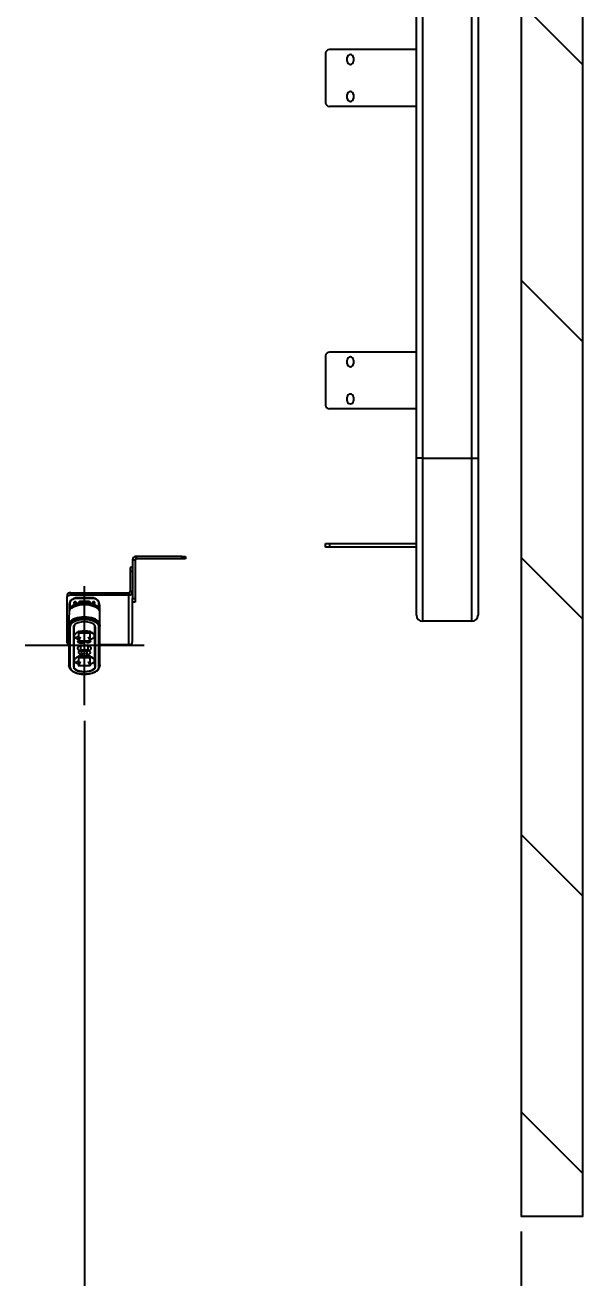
# Model space of a CAD drawing. Header units: millimetres. Extents: x 3916 to 10869, y 6515 to 11511.
# Drawn here: x 9415 to 9867, y 8314 to 9329 of the extents above; entities that cross this region are included whole.
import ezdxf

# ---------------------------------------------------------------- set-up
doc = ezdxf.new("R2010")
doc.units = ezdxf.units.MM
doc.header["$LTSCALE"] = 50
doc.header["$PDSIZE"] = -1
doc.linetypes.add('CENTERX2', pattern=[20.32, 12.7, -2.54, 2.54, -2.54])
doc.layers.add('CENTER_LINE', color=1, linetype='CENTERX2')
doc.layers.add('dim', color=4, linetype='Continuous', lineweight=18)
doc.styles.add('SLDTEXTSTYLE0', font='GULIM.TTC')
doc.dimstyles.new('ISO-25', dxfattribs={"dimtxt": 2.5, "dimasz": 2.5, "dimexe": 1.25, "dimexo": 0.625, "dimtad": 1, "dimtxsty": 'SLDTEXTSTYLE0', "dimcen": 2.5, "dimadec": 0, "dimazin": 0, "dimtfac": 1, "dimtmove": 0, "dimatfit": 3, "dimfxl": 0, "dimarcsym": 0})

# ---------------------------------------------------------------- blocks, each defined once
blk = doc.blocks.new('*D34')
at = {"layer": 'Defpoints', "color": 0}
for p in [(9462.8, 8777.7), (9816.7, 8363.8), (9462.8, 8173.8)]:
    blk.add_point(p, dxfattribs=at)
at = {"layer": 'dim', "color": 0, "lineweight": -2, "ltscale": 2}
for p, q in [((9462.8, 8765.2), (9462.8, 8148.8)), ((9816.7, 8351.3), (9816.7, 8148.8)), ((9766.7, 8173.8), (9512.8, 8173.8))]:
    blk.add_line(p, q, dxfattribs=at)
at = {"layer": 'dim', "color": 0}
for points in [[(9512.8, 8182.1), (9512.8, 8165.4), (9462.8, 8173.8)], [(9766.7, 8165.4), (9766.7, 8182.1), (9816.7, 8173.8)]]:
    blk.add_solid(points, dxfattribs=at)
at = {"layer": 'dim', "color": 0, "insert": (9639.8, 8216), "char_height": 50, "attachment_point": 5, "style": 'SLDTEXTSTYLE0'}
blk.add_mtext('353,86', dxfattribs=at)

msp = doc.modelspace()

# ---------------------------------------------------------------- hatches: boundary and pattern name
h = msp.add_hatch()
h.set_pattern_fill('ANSI31', color=5, scale=50, angle=90, style=0)
h.set_pattern_definition([(135, (9841.68, 9545.79), (-112.253, -112.253), [])])
h.paths.add_polyline_path([(9866.683, 10727.806), (9816.683, 10727.806), (9816.683, 8363.767), (9866.683, 8363.767)])

# ---------------------------------------------------------------- linework, layer by layer
at = {"color": 7, "linetype": 'Continuous', "lineweight": 25}
for p, q in [((9731.683, 8977.787), (9731.683, 10113.787)), ((9736.683, 10113.787), (9736.683, 8977.787)), ((9776.683, 8977.787), (9776.683, 10113.787)), ((9781.683, 10113.787), (9781.683, 8977.787)), ((9731.683, 9308.787), (9661.183, 9308.787)), ((9658.183, 9305.787), (9658.183, 9265.787)), ((9675.683, 9299.287), (9675.683, 9302.287)), ((9680.683, 9302.287), (9680.683, 9299.287)), ((9675.683, 9269.287), (9675.683, 9272.287)), ((9680.683, 9272.287), (9680.683, 9269.287)), ((9731.683, 9262.787), (9661.183, 9262.787)), ((9731.683, 9063.787), (9661.183, 9063.787)), ((9658.183, 9060.787), (9658.183, 9020.787)), ((9675.683, 9054.287), (9675.683, 9057.287)), ((9680.683, 9057.287), (9680.683, 9054.287)), ((9675.683, 9024.287), (9675.683, 9027.287)), ((9680.683, 9027.287), (9680.683, 9024.287)), ((9731.683, 9017.787), (9661.183, 9017.787)), ((9736.683, 8977.787), (9731.683, 8977.787)), ((9731.683, 8850.787), (9731.683, 8977.787)), ((9736.683, 8977.787), (9736.683, 8845.787)), ((9736.683, 8977.787), (9776.683, 8977.787)), ((9776.683, 8845.787), (9776.683, 8977.787)), ((9776.683, 8977.787), (9781.683, 8977.787)), ((9781.683, 8977.787), (9781.683, 8850.787)), ((9658.183, 8905.787), (9658.183, 8908.787)), ((9658.183, 8908.787), (9661.183, 8908.787)), ((9661.183, 8905.787), (9658.183, 8905.787)), ((9661.183, 8908.787), (9661.183, 8905.787)), ((9661.183, 8908.787), (9731.683, 8908.787)), ((9731.683, 8905.787), (9661.183, 8905.787)), ((9503.683, 8895.287), (9501.683, 8895.287)), ((9501.683, 8895.287), (9501.683, 8864.287)), ((9503.683, 8895.287), (9503.683, 8864.287)), ((9504.683, 8898.287), (9504.683, 8896.287)), ((9541.683, 8898.287), (9504.683, 8898.287)), ((9541.683, 8896.287), (9504.683, 8896.287)), ((9541.683, 8896.287), (9541.683, 8898.287)), ((9541.683, 8898.287), (9544.683, 8898.287)), ((9544.683, 8896.287), (9541.683, 8896.287)), ((9544.683, 8898.287), (9544.683, 8896.287)), ((9501.683, 8889.287), (9499.683, 8889.287)), ((9499.683, 8889.287), (9499.683, 8886.287)), ((9499.683, 8886.287), (9501.683, 8886.287)), ((9499.683, 8886.287), (9499.683, 8869.701)), ((9448.683, 8867.335), (9448.683, 8865.603)), ((9448.683, 8828.189), (9448.683, 8865.603)), ((9450.494, 8859.831), (9450.446, 8859.831)), ((9450.866, 8860.916), (9451.363, 8862.014)), ((9451.683, 8867.103), (9451.683, 8868.835)), ((9451.683, 8868.835), (9498.683, 8868.835)), ((9451.683, 8867.103), (9498.683, 8867.103)), ((9454.358, 8860.599), (9454.158, 8860.702)), ((9455.092, 8864.602), (9454.828, 8864.564)), ((9470.275, 8864.604), (9455.092, 8864.604)), ((9455.092, 8864.599), (9455.092, 8864.597)), ((9455.092, 8864.459), (9470.275, 8864.459)), ((9456.008, 8860.599), (9456.208, 8860.702)), ((9458.363, 8860.233), (9458.403, 8860.409)), ((9458.513, 8860.158), (9458.415, 8860.207)), ((9459.189, 8861.138), (9459.463, 8861.185)), ((9459.463, 8861.185), (9465.903, 8861.185)), ((9459.463, 8860.98), (9459.463, 8861.185)), ((9465.903, 8860.98), (9459.463, 8860.98)), ((9459.463, 8860.98), (9459.463, 8860.309)), ((9459.783, 8862.133), (9465.583, 8862.133)), ((9459.783, 8862.133), (9459.783, 8861.79)), ((9459.783, 8861.79), (9465.583, 8861.79)), ((9465.583, 8861.262), (9459.783, 8861.262)), ((9460.316, 8860.708), (9460.326, 8860.734)), ((9462.683, 8860.45), (9462.683, 8859.587)), ((9465.316, 8860.708), (9465.326, 8860.734)), ((9465.583, 8862.133), (9465.583, 8861.79)), ((9465.583, 8861.262), (9465.583, 8861.79)), ((9465.903, 8861.185), (9466.177, 8861.138)), ((9465.903, 8860.98), (9465.903, 8861.185)), ((9465.903, 8860.308), (9465.903, 8860.98)), ((9466.963, 8860.409), (9467.003, 8860.233)), ((9469.358, 8860.599), (9469.158, 8860.702)), ((9470.538, 8864.564), (9470.275, 8864.602)), ((9471.008, 8860.599), (9471.208, 8860.702)), ((9474.004, 8862.012), (9474.5, 8860.916)), ((9474.92, 8859.831), (9474.872, 8859.831)), ((9498.683, 8868.835), (9498.683, 8867.103)), ((9498.683, 8826.689), (9498.683, 8867.103)), ((9501.683, 8869.701), (9499.683, 8869.701)), ((9501.683, 8864.287), (9503.683, 8864.287)), ((9501.683, 8861.287), (9501.683, 8864.287)), ((9501.683, 8829.287), (9501.683, 8861.287)), ((9503.683, 8861.287), (9501.683, 8861.287)), ((9503.683, 8864.287), (9503.683, 8861.287)), ((9450.294, 8858.895), (9450.133, 8842.96)), ((9450.333, 8859.344), (9450.328, 8859.324)), ((9450.502, 8859.473), (9450.425, 8859.473)), ((9450.435, 8855.596), (9450.491, 8855.596)), ((9450.46, 8859.234), (9450.501, 8859.234)), ((9450.596, 8854.676), (9450.633, 8854.666)), ((9450.637, 8854.98), (9450.842, 8854.98)), ((9450.861, 8855.208), (9450.999, 8855.208)), ((9474.367, 8855.208), (9474.505, 8855.208)), ((9474.524, 8854.98), (9474.729, 8854.98)), ((9474.733, 8854.666), (9474.77, 8854.676)), ((9474.941, 8859.473), (9474.864, 8859.473)), ((9474.865, 8859.234), (9474.906, 8859.234)), ((9474.876, 8855.596), (9474.931, 8855.596)), ((9475.033, 8859.344), (9475.038, 8859.324)), ((9475.233, 8842.96), (9475.072, 8858.894)), ((9450.133, 8842.928), (9450.154, 8841.877)), ((9450.133, 8842.928), (9450.133, 8810.566)), ((9450.154, 8841.877), (9450.154, 8809.515)), ((9450.194, 8842.807), (9450.183, 8841.777)), ((9450.954, 8841.196), (9450.954, 8808.834)), ((9454.002, 8808.834), (9454.002, 8841.196)), ((9454.108, 8841.453), (9454.101, 8841.28)), ((9454.101, 8808.917), (9454.101, 8841.28)), ((9454.139, 8841.678), (9454.139, 8809.837)), ((9454.198, 8841.922), (9454.198, 8841.326)), ((9454.198, 8808.964), (9454.198, 8841.326)), ((9461.584, 8849.111), (9461.54, 8849.222)), ((9471.04, 8841.974), (9471.168, 8841.326)), ((9471.168, 8841.922), (9471.168, 8841.326)), ((9471.168, 8841.326), (9471.168, 8808.964)), ((9471.228, 8809.837), (9471.228, 8841.678)), ((9471.258, 8841.453), (9471.265, 8841.28)), ((9471.265, 8841.28), (9471.265, 8808.917)), ((9471.365, 8841.196), (9471.365, 8808.834)), ((9474.412, 8808.834), (9474.412, 8841.196)), ((9475.233, 8842.928), (9475.212, 8841.877)), ((9475.212, 8809.515), (9475.212, 8841.877)), ((9475.233, 8810.566), (9475.233, 8842.928)), ((9776.683, 8845.787), (9736.683, 8845.787)), ((9455.629, 8832.06), (9457.275, 8833.712)), ((9458.829, 8837.593), (9457.655, 8837.123)), ((9458.048, 8830.202), (9457.95, 8830.137)), ((9458.008, 8836.004), (9458.048, 8836.034)), ((9467.358, 8836.004), (9458.008, 8836.004)), ((9458.008, 8829.643), (9458.048, 8829.727)), ((9467.358, 8829.643), (9458.008, 8829.643)), ((9458.048, 8836.034), (9459.649, 8837.243)), ((9458.048, 8829.727), (9458.048, 8836.004)), ((9458.048, 8829.727), (9459.649, 8833.134)), ((9464.079, 8829.643), (9464.044, 8829.606)), ((9467.318, 8836.034), (9465.717, 8837.243)), ((9465.717, 8833.134), (9467.318, 8829.727)), ((9467.711, 8837.123), (9466.538, 8837.593)), ((9467.322, 8829.606), (9467.287, 8829.643)), ((9467.318, 8836.034), (9467.358, 8836.004)), ((9467.318, 8829.727), (9467.318, 8836.004)), ((9467.318, 8829.727), (9467.358, 8829.643)), ((9468.091, 8836.666), (9469.738, 8835.913)), ((9459.746, 8826.308), (9458.437, 8825.449)), ((9459.708, 8826.157), (9459.72, 8826.166)), ((9459.708, 8826.148), (9459.708, 8826.157)), ((9459.708, 8822.306), (9459.708, 8826.008)), ((9460.422, 8826.656), (9459.72, 8826.166)), ((9459.72, 8826.166), (9459.745, 8826.166)), ((9459.745, 8822.321), (9460.581, 8822.321)), ((9460.123, 8821.488), (9460.439, 8822.321)), ((9460.314, 8826.166), (9465.261, 8826.166)), ((9460.642, 8822.368), (9460.393, 8822.179)), ((9460.393, 8821.474), (9460.393, 8822.179)), ((9460.393, 8822.179), (9464.973, 8822.179)), ((9460.393, 8818.078), (9460.393, 8821.446)), ((9461.193, 8820.12), (9460.393, 8818.078)), ((9461.614, 8828.027), (9461.381, 8828.647)), ((9464.173, 8820.12), (9464.973, 8818.078)), ((9464.453, 8826.809), (9465.243, 8826.174)), ((9464.973, 8822.179), (9464.725, 8822.368)), ((9464.903, 8822.449), (9464.742, 8822.541)), ((9464.785, 8822.321), (9465.621, 8822.321)), ((9465.006, 8829.07), (9464.814, 8828.423)), ((9464.903, 8822.449), (9465.945, 8822.013)), ((9465.646, 8826.166), (9464.944, 8826.656)), ((9464.973, 8818.078), (9464.973, 8822.179)), ((9466.929, 8825.449), (9465.62, 8826.308)), ((9465.621, 8826.166), (9465.646, 8826.166)), ((9465.658, 8826.157), (9465.646, 8826.166)), ((9465.658, 8826.148), (9465.658, 8826.157)), ((9465.658, 8822.306), (9465.658, 8826)), ((9498.683, 8826.689), (9475.233, 8826.689)), ((9450.133, 8810.566), (9450.154, 8809.515)), ((9450.133, 8810.566), (9450.136, 8810.439)), ((9450.154, 8809.515), (9450.305, 8808.749)), ((9454.139, 8809.837), (9454.101, 8808.917)), ((9454.139, 8809.837), (9454.198, 8809.333)), ((9455.629, 8812.06), (9457.275, 8813.712)), ((9458.829, 8817.593), (9457.655, 8817.123)), ((9458.008, 8816.004), (9458.048, 8816.034)), ((9467.358, 8816.004), (9458.008, 8816.004)), ((9458.008, 8809.643), (9458.048, 8809.727)), ((9467.358, 8809.643), (9458.008, 8809.643)), ((9458.048, 8816.034), (9459.649, 8817.243)), ((9458.048, 8809.727), (9458.048, 8816.004)), ((9458.048, 8809.727), (9459.649, 8813.134)), ((9460.393, 8818.078), (9464.973, 8818.078)), ((9467.318, 8816.034), (9465.717, 8817.243)), ((9465.717, 8813.134), (9467.318, 8809.727)), ((9467.711, 8817.123), (9466.538, 8817.593)), ((9467.318, 8816.034), (9467.358, 8816.004)), ((9467.318, 8809.727), (9467.318, 8816.004)), ((9467.318, 8809.727), (9467.358, 8809.643)), ((9468.091, 8816.666), (9469.738, 8815.913)), ((9471.228, 8809.837), (9471.265, 8808.917)), ((9475.058, 8808.734), (9475.212, 8809.515)), ((9475.233, 8810.566), (9475.212, 8809.515)), ((9475.23, 8810.439), (9475.233, 8810.566)), ((9450.357, 8808.772), (9450.466, 8808.463)), ((9450.466, 8808.463), (9450.41, 8808.556)), ((9471.168, 8808.964), (9471.038, 8808.301)), ((9474.961, 8808.267), (9474.961, 8808.276)), ((9475.088, 8808.706), (9475.146, 8808.875))]:
    msp.add_line(p, q, dxfattribs=at)
at = {"color": 5}
msp.add_lwpolyline([(9866.683, 10727.806), (9816.683, 10727.806), (9816.683, 8363.767), (9866.683, 8363.767)], close=True, dxfattribs=at)
at = {"color": 7, "linetype": 'Continuous', "lineweight": 25, "flags": 128}
for points in [[(9451.683, 8868.835), (9451.098, 8868.807), (9450.535, 8868.721), (9450.016, 8868.583), (9449.562, 8868.396), (9449.189, 8868.169), (9448.911, 8867.909), (9448.741, 8867.628), (9448.683, 8867.335)], [(9448.683, 8865.603), (9448.741, 8865.896), (9448.911, 8866.177), (9449.189, 8866.437), (9449.562, 8866.664), (9450.016, 8866.851), (9450.535, 8866.989), (9451.098, 8867.075), (9451.683, 8867.103)], [(9450.847, 8856.539), (9450.858, 8858.99), (9450.866, 8860.917)], [(9462.683, 8860.45), (9460.791, 8860.378), (9458.943, 8860.161), (9457.184, 8859.804), (9455.554, 8859.318), (9454.093, 8858.712), (9452.835, 8858.002), (9451.81, 8857.203), (9451.041, 8856.336)], [(9451.134, 8856.648), (9451.145, 8859.084), (9451.154, 8860.998)], [(9472.639, 8857.927), (9472.292, 8858.169), (9471.064, 8858.862), (9469.639, 8859.453), (9468.049, 8859.928), (9466.332, 8860.275), (9464.529, 8860.487), (9462.683, 8860.558), (9460.837, 8860.487), (9459.034, 8860.275), (9457.317, 8859.928), (9455.728, 8859.453), (9454.302, 8858.862), (9453.074, 8858.169), (9452.709, 8857.914)], [(9459.783, 8861.79), (9459.783, 8861.494), (9459.783, 8861.262)], [(9474.212, 8860.998), (9474.223, 8858.562), (9474.232, 8856.648)], [(9474.5, 8860.917), (9474.511, 8858.465), (9474.52, 8856.539)], [(9450.361, 8859.188), (9450.347, 8857.151), (9450.336, 8855.55)], [(9450.46, 8859.234), (9450.446, 8857.197), (9450.435, 8855.596)], [(9450.752, 8854.836), (9451.472, 8855.765), (9452.478, 8856.625), (9453.745, 8857.393), (9455.242, 8858.05), (9456.929, 8858.58), (9458.763, 8858.968), (9460.698, 8859.205), (9462.683, 8859.285), (9464.668, 8859.205), (9466.603, 8858.968), (9468.437, 8858.58), (9470.124, 8858.05), (9471.621, 8857.393), (9472.888, 8856.625), (9473.894, 8855.765), (9474.614, 8854.836)], [(9462.683, 8859.587), (9460.721, 8859.508), (9458.81, 8859.275), (9456.996, 8858.893), (9455.327, 8858.373), (9453.844, 8857.726), (9452.585, 8856.97), (9451.582, 8856.123), (9450.861, 8855.208)], [(9474.505, 8855.208), (9473.784, 8856.123), (9472.781, 8856.97), (9471.522, 8857.726), (9470.039, 8858.373), (9468.37, 8858.893), (9466.556, 8859.275), (9464.645, 8859.508), (9462.683, 8859.587)], [(9474.931, 8855.596), (9474.917, 8857.633), (9474.906, 8859.234)], [(9475.03, 8855.55), (9475.016, 8857.587), (9475.005, 8859.188)], [(9475.233, 8842.928), (9475.079, 8843.91), (9474.619, 8844.867), (9473.865, 8845.777), (9472.836, 8846.617), (9471.557, 8847.366), (9470.06, 8848.005), (9468.381, 8848.519), (9466.561, 8848.896), (9464.646, 8849.126), (9462.683, 8849.203), (9460.72, 8849.126), (9458.805, 8848.896), (9456.985, 8848.519), (9455.306, 8848.005), (9453.809, 8847.366), (9452.53, 8846.617), (9451.501, 8845.777), (9450.747, 8844.867), (9450.288, 8843.91), (9450.133, 8842.928)], [(9454.002, 8841.196), (9454.151, 8842), (9454.596, 8842.775), (9455.32, 8843.496), (9456.298, 8844.137), (9457.497, 8844.677), (9458.874, 8845.097), (9460.384, 8845.382), (9461.972, 8845.523), (9463.586, 8845.514), (9465.168, 8845.356), (9466.664, 8845.054), (9468.023, 8844.619), (9469.197, 8844.066), (9470.146, 8843.414), (9470.838, 8842.685), (9471.248, 8841.905)], [(9471.365, 8808.834), (9471.214, 8808.029), (9470.767, 8807.252), (9470.041, 8806.53), (9469.058, 8805.888), (9467.855, 8805.348), (9466.473, 8804.928), (9464.958, 8804.645), (9463.365, 8804.507), (9461.749, 8804.518), (9460.164, 8804.68), (9458.667, 8804.985), (9457.31, 8805.424), (9456.139, 8805.982), (9455.194, 8806.638), (9454.51, 8807.37), (9454.109, 8808.154)], [(9471.265, 8808.917), (9471.116, 8808.122), (9470.674, 8807.354), (9469.956, 8806.64), (9468.985, 8806.005), (9467.796, 8805.471), (9466.429, 8805.057), (9464.932, 8804.777), (9463.358, 8804.64), (9461.759, 8804.652), (9460.193, 8804.811), (9458.714, 8805.113), (9457.372, 8805.547), (9456.214, 8806.098), (9455.28, 8806.747), (9454.604, 8807.471), (9454.208, 8808.245)]]:
    msp.add_lwpolyline(points, dxfattribs=at)
at = {"color": 7, "linetype": 'Continuous', "lineweight": 25}
for centre, radius, start, end in [((9661.183, 9305.787), 3, 90, 179.999904), ((9678.183, 9302.287), 2.5, 0, 180), ((9678.183, 9299.287), 2.5, 180, 0), ((9661.183, 9265.787), 3, 179.999948, 270), ((9678.183, 9272.287), 2.5, 0, 180), ((9678.183, 9269.287), 2.5, 180, 0), ((9661.183, 9060.787), 3, 90, 179.999904), ((9678.183, 9057.287), 2.5, 0, 180), ((9678.183, 9054.287), 2.5, 180, 0), ((9678.183, 9027.287), 2.5, 0, 180), ((9678.183, 9024.287), 2.5, 180, 0), ((9661.183, 9020.787), 3, 179.999948, 270), ((9504.683, 8895.287), 3, 90, 180), ((9504.683, 8895.287), 1, 90, 180), ((9453.531, 8859.203), 3.148, 168.501763, 175.261653), ((9453.66, 8859.177), 3.28, 164.16808, 168.509725), ((9454.071, 8859.044), 3.711, 149.712426, 163.922413), ((9471.295, 8859.044), 3.712, 16.077955, 30.296559), ((9471.706, 8859.177), 3.28, 11.490275, 15.83192), ((9471.838, 8859.204), 3.145, 4.73533, 11.501188), ((9498.746, 8869.774), 0.94, 266.188739, 355.59805), ((9498.871, 8869.918), 2.821, 266.188739, 355.59805), ((9453.414, 8858.863), 3.12, 171.516301, 179.986186), ((9462.683, 8839.282), 20.131, 59.812071, 120.187929), ((9471.952, 8858.863), 3.12, 0.013814, 8.483699), ((9736.683, 8850.787), 5, 180, 270), ((9776.683, 8850.787), 5, 270, 0), ((9454.007, 8841.291), 0.0946, 266.389296, 353.422926), ((9457.443, 8840.905), 3.362, 119.947169, 173.597378), ((9467.535, 8840.508), 3.903, 22.165989, 58.029991), ((9471.234, 8841.989), 0.0853, 185.862251, 279.307865), ((9469.042, 8841.274), 2.223, 0.143996, 18.515591), ((9469.116, 8841.191), 2.248, 0.143996, 18.515591), ((9471.359, 8841.291), 0.0946, 186.577074, 273.610704), ((9498.871, 8829.503), 2.821, 266.188739, 355.59805), ((9450.416, 8828.682), 1.801, 195.880065, 261.388684), ((9454.263, 8809.828), 0.125, 121.497806, 175.995827), ((9471.103, 8809.828), 0.125, 4.004173, 58.502193), ((9454.007, 8808.928), 0.0946, 266.389296, 353.422925), ((9456.244, 8808.839), 2.242, 180.127785, 197.794461), ((9456.318, 8808.922), 2.217, 180.127785, 197.794461), ((9454.105, 8808.257), 0.103, 272.119327, 353.486925), ((9471.359, 8808.928), 0.0946, 186.577075, 273.610704)]:
    msp.add_arc(centre, radius, start, end, dxfattribs=at)
for points, knots in [([(9450.446, 8859.831), (9450.451, 8859.85), (9450.46, 8859.889), (9450.475, 8859.904), (9450.49, 8859.877), (9450.501, 8859.796), (9450.502, 8859.707), (9450.503, 8859.663)], [0, 0, 0, 0, 0.17396103, 0.35021226, 0.56750799, 0.78383192, 1, 1, 1, 1]), ([(9451.35, 8862.022), (9451.138, 8861.648), (9450.786, 8861.023), (9450.599, 8860.326), (9450.524, 8860.047)], [0, 0, 0, 0, 0.59935535, 1, 1, 1, 1]), ([(9451.154, 8860.998), (9451.118, 8861), (9451.053, 8861.003), (9450.969, 8860.987), (9450.902, 8860.96), (9450.878, 8860.931), (9450.866, 8860.917)], [0, 0, 0, 0, 0.28594591, 0.49956724, 0.74980409, 1, 1, 1, 1]), ([(9451.154, 8860.998), (9451.327, 8861.431), (9451.673, 8862.298), (9452.893, 8863.605), (9454.141, 8864.119), (9454.904, 8864.432)], [0, 0, 0, 0, 0.28008654, 0.56042051, 1, 1, 1, 1]), ([(9451.363, 8862.014), (9451.383, 8862.06), (9451.573, 8862.497), (9452.29, 8863.216), (9453.424, 8864.06), (9454.363, 8864.387), (9454.808, 8864.541)], [0, 0, 0, 0, 0.03751255, 0.35017214, 0.69251148, 1, 1, 1, 1]), ([(9456.208, 8860.702), (9456.192, 8860.817), (9456.161, 8861.047), (9455.923, 8861.338), (9455.585, 8861.532), (9455.183, 8861.601), (9454.781, 8861.532), (9454.443, 8861.338), (9454.205, 8861.047), (9454.174, 8860.817), (9454.158, 8860.702)], [0, 0, 0, 0, 0.12507059, 0.25008316, 0.37505346, 0.49999933, 0.62494669, 0.74991543, 0.87492997, 1, 1, 1, 1]), ([(9454.158, 8860.702), (9454.173, 8860.587), (9454.203, 8860.357), (9454.44, 8860.063), (9454.779, 8859.867), (9455.183, 8859.798), (9455.587, 8859.867), (9455.926, 8860.063), (9456.163, 8860.357), (9456.193, 8860.587), (9456.208, 8860.702)], [0, 0, 0, 0, 0.12490871, 0.24987738, 0.37489457, 0.49993131, 0.6250175, 0.75014649, 0.87510494, 1, 1, 1, 1]), ([(9456.008, 8860.599), (9456.003, 8860.657), (9455.994, 8860.769), (9455.924, 8860.924), (9455.825, 8861.053), (9455.671, 8861.183), (9455.454, 8861.284), (9455.183, 8861.32), (9454.912, 8861.284), (9454.695, 8861.183), (9454.541, 8861.053), (9454.442, 8860.924), (9454.372, 8860.769), (9454.363, 8860.657), (9454.358, 8860.599)], [0, 0, 0, 0, 0.07788417, 0.15140704, 0.22056524, 0.28535559, 0.40133691, 0.50000236, 0.59865563, 0.71463209, 0.77942277, 0.84858312, 0.92211, 1, 1, 1, 1]), ([(9454.358, 8860.599), (9454.363, 8860.542), (9454.372, 8860.43), (9454.441, 8860.277), (9454.539, 8860.148), (9454.693, 8860.016), (9454.912, 8859.915), (9455.185, 8859.879), (9455.458, 8859.916), (9455.675, 8860.018), (9455.828, 8860.149), (9455.926, 8860.278), (9455.994, 8860.431), (9456.003, 8860.542), (9456.008, 8860.599)], [0, 0, 0, 0, 0.07725863, 0.15037239, 0.21933823, 0.28415335, 0.40082777, 0.50105237, 0.60074256, 0.71689112, 0.78144253, 0.85014639, 0.92299988, 1, 1, 1, 1]), ([(9454.808, 8864.541), (9454.81, 8864.555), (9454.814, 8864.574), (9454.826, 8864.562), (9454.829, 8864.559)], [0, 0, 0, 0, 0.75411049, 1, 1, 1, 1]), ([(9454.829, 8864.559), (9454.835, 8864.556), (9454.847, 8864.55), (9454.873, 8864.503), (9454.893, 8864.456), (9454.904, 8864.432)], [0, 0, 0, 0, 0.29963194, 0.64981556, 1, 1, 1, 1]), ([(9454.904, 8864.432), (9454.938, 8864.441), (9454.999, 8864.456), (9455.063, 8864.458), (9455.092, 8864.459)], [0, 0, 0, 0, 0.55985723, 1, 1, 1, 1]), ([(9455.092, 8864.597), (9455.092, 8864.597), (9455.092, 8864.596), (9455.092, 8864.55), (9455.092, 8864.489), (9455.092, 8864.459)], [0, 0, 0, 0, 0.15044686, 0.57522343, 1, 1, 1, 1]), ([(9458.28, 8860.087), (9458.264, 8860.107), (9458.123, 8860.28), (9458.077, 8860.703), (9458.191, 8861.26), (9458.568, 8861.736), (9459.125, 8862.068), (9459.563, 8862.111), (9459.783, 8862.133)], [0, 0, 0, 0, 0.025001397, 0.220049764, 0.415075819, 0.610064819, 0.805030512, 1, 1, 1, 1]), ([(9458.458, 8860.178), (9458.415, 8860.308), (9458.322, 8860.591), (9458.441, 8861.049), (9458.751, 8861.451), (9459.224, 8861.735), (9459.597, 8861.771), (9459.783, 8861.79)], [0, 0, 0, 0, 0.17363013, 0.37989204, 0.58641092, 0.79313803, 1, 1, 1, 1]), ([(9459.783, 8861.262), (9459.599, 8861.244), (9459.232, 8861.208), (9458.769, 8860.932), (9458.446, 8860.537), (9458.404, 8860.225), (9458.383, 8860.068)], [0, 0, 0, 0, 0.2506314, 0.50032416, 0.75002802, 1, 1, 1, 1]), ([(9460.09, 8860.676), (9460.076, 8860.68), (9460.042, 8860.69), (9460.007, 8860.719), (9459.991, 8860.755), (9460.006, 8860.792), (9460.048, 8860.823), (9460.11, 8860.845), (9460.159, 8860.847), (9460.183, 8860.849)], [0, 0, 0, 0, 0.09705364, 0.2475447, 0.39803576, 0.54852682, 0.69901788, 0.84950894, 1, 1, 1, 1]), ([(9460.04, 8860.734), (9460.04, 8860.724), (9460.041, 8860.713), (9460.053, 8860.704), (9460.055, 8860.703)], [0, 0, 0, 0, 0.88201332, 1, 1, 1, 1]), ([(9460.049, 8860.709), (9460.054, 8860.703), (9460.067, 8860.687), (9460.1, 8860.669), (9460.142, 8860.657), (9460.172, 8860.656), (9460.183, 8860.655)], [0, 0, 0, 0, 0.17181381, 0.44641647, 0.79110404, 1, 1, 1, 1]), ([(9460.183, 8860.849), (9460.207, 8860.847), (9460.256, 8860.845), (9460.318, 8860.823), (9460.36, 8860.792), (9460.375, 8860.755), (9460.359, 8860.719), (9460.326, 8860.691), (9460.293, 8860.682), (9460.282, 8860.678)], [0, 0, 0, 0, 0.15260994, 0.30521987, 0.45782981, 0.61043974, 0.76304968, 0.91565962, 1, 1, 1, 1]), ([(9460.183, 8860.655), (9460.199, 8860.656), (9460.235, 8860.658), (9460.28, 8860.676), (9460.309, 8860.694), (9460.316, 8860.708), (9460.317, 8860.709)], [0, 0, 0, 0, 0.30070525, 0.656621, 0.96311221, 1, 1, 1, 1]), ([(9465.09, 8860.676), (9465.076, 8860.68), (9465.042, 8860.69), (9465.007, 8860.719), (9464.991, 8860.755), (9465.006, 8860.792), (9465.048, 8860.823), (9465.11, 8860.845), (9465.159, 8860.847), (9465.183, 8860.849)], [0, 0, 0, 0, 0.09705364, 0.2475447, 0.39803576, 0.54852682, 0.69901788, 0.84950894, 1, 1, 1, 1]), ([(9465.04, 8860.734), (9465.04, 8860.724), (9465.041, 8860.713), (9465.053, 8860.704), (9465.055, 8860.703)], [0, 0, 0, 0, 0.88201332, 1, 1, 1, 1]), ([(9465.049, 8860.709), (9465.054, 8860.703), (9465.067, 8860.687), (9465.1, 8860.669), (9465.142, 8860.657), (9465.172, 8860.656), (9465.183, 8860.655)], [0, 0, 0, 0, 0.17181381, 0.44641647, 0.79110404, 1, 1, 1, 1]), ([(9465.183, 8860.655), (9465.199, 8860.656), (9465.235, 8860.658), (9465.28, 8860.676), (9465.309, 8860.694), (9465.316, 8860.708), (9465.317, 8860.709)], [0, 0, 0, 0, 0.30070525, 0.656621, 0.96311221, 1, 1, 1, 1]), ([(9465.37, 8860.755), (9465.367, 8860.743), (9465.361, 8860.719), (9465.326, 8860.691), (9465.293, 8860.682), (9465.282, 8860.678)], [0, 0, 0, 0, 0.39174924, 0.78349849, 1, 1, 1, 1]), ([(9465.583, 8862.133), (9465.803, 8862.111), (9466.241, 8862.068), (9466.798, 8861.737), (9467.175, 8861.26), (9467.289, 8860.703), (9467.243, 8860.281), (9467.103, 8860.107), (9467.087, 8860.088)], [0, 0, 0, 0, 0.19504764, 0.39009487, 0.58516662, 0.78027549, 0.97541519, 1, 1, 1, 1]), ([(9465.583, 8861.79), (9465.769, 8861.771), (9466.142, 8861.735), (9466.615, 8861.451), (9466.925, 8861.049), (9467.044, 8860.591), (9466.951, 8860.308), (9466.908, 8860.178)], [0, 0, 0, 0, 0.206850627, 0.413566065, 0.620091957, 0.826350664, 1, 1, 1, 1]), ([(9466.933, 8860.283), (9466.919, 8860.365), (9466.881, 8860.602), (9466.593, 8860.931), (9466.135, 8861.208), (9465.767, 8861.244), (9465.583, 8861.262)], [0, 0, 0, 0, 0.1500964, 0.43305143, 0.71599391, 1, 1, 1, 1]), ([(9471.208, 8860.702), (9471.192, 8860.817), (9471.161, 8861.047), (9470.923, 8861.338), (9470.585, 8861.533), (9470.183, 8861.601), (9469.781, 8861.532), (9469.443, 8861.338), (9469.205, 8861.046), (9469.174, 8860.817), (9469.158, 8860.702)], [0, 0, 0, 0, 0.12522182, 0.25021451, 0.37516212, 0.50008525, 0.62501092, 0.74995945, 0.87494917, 1, 1, 1, 1]), ([(9469.158, 8860.702), (9469.173, 8860.587), (9469.203, 8860.357), (9469.44, 8860.063), (9469.779, 8859.867), (9470.183, 8859.798), (9470.587, 8859.867), (9470.926, 8860.063), (9471.163, 8860.357), (9471.193, 8860.587), (9471.208, 8860.702)], [0, 0, 0, 0, 0.124907284, 0.249876452, 0.374891796, 0.499933476, 0.625139331, 0.750146481, 0.875104288, 1, 1, 1, 1]), ([(9471.008, 8860.599), (9471.003, 8860.656), (9470.995, 8860.766), (9470.927, 8860.918), (9470.832, 8861.045), (9470.684, 8861.174), (9470.477, 8861.276), (9470.211, 8861.319), (9469.936, 8861.291), (9469.709, 8861.192), (9469.548, 8861.061), (9469.445, 8860.93), (9469.373, 8860.773), (9469.363, 8860.658), (9469.358, 8860.599)], [0, 0, 0, 0, 0.07651901, 0.14861105, 0.21627269, 0.27950072, 0.3922004, 0.48731172, 0.58929279, 0.70847463, 0.7748468, 0.84556058, 0.92061278, 1, 1, 1, 1]), ([(9469.358, 8860.599), (9469.363, 8860.543), (9469.371, 8860.433), (9469.438, 8860.282), (9469.533, 8860.154), (9469.684, 8860.023), (9469.897, 8859.919), (9470.169, 8859.879), (9470.445, 8859.912), (9470.667, 8860.013), (9470.824, 8860.144), (9470.924, 8860.274), (9470.994, 8860.429), (9471.003, 8860.541), (9471.008, 8860.599)], [0, 0, 0, 0, 0.07599756, 0.14796472, 0.21589865, 0.27979672, 0.395001, 0.49420777, 0.59544503, 0.71323999, 0.77866479, 0.84826835, 0.92204778, 1, 1, 1, 1]), ([(9470.275, 8864.459), (9470.31, 8864.457), (9470.374, 8864.455), (9470.436, 8864.439), (9470.463, 8864.432)], [0, 0, 0, 0, 0.56022714, 1, 1, 1, 1]), ([(9470.537, 8864.559), (9470.531, 8864.556), (9470.52, 8864.55), (9470.493, 8864.503), (9470.473, 8864.456), (9470.463, 8864.432)], [0, 0, 0, 0, 0.29963606, 0.64981761, 1, 1, 1, 1]), ([(9470.463, 8864.432), (9470.957, 8864.251), (9471.944, 8863.89), (9473.05, 8863.008), (9473.829, 8862.028), (9474.084, 8861.341), (9474.212, 8860.998)], [0, 0, 0, 0, 0.28043277, 0.56030423, 0.78021184, 1, 1, 1, 1]), ([(9470.558, 8864.541), (9470.556, 8864.555), (9470.552, 8864.574), (9470.54, 8864.562), (9470.537, 8864.559)], [0, 0, 0, 0, 0.754118021, 1, 1, 1, 1]), ([(9470.558, 8864.541), (9471.003, 8864.387), (9471.942, 8864.06), (9473.076, 8863.216), (9473.793, 8862.497), (9473.983, 8862.059), (9474.004, 8862.012)], [0, 0, 0, 0, 0.307354824, 0.649554624, 0.962086117, 1, 1, 1, 1]), ([(9474.82, 8860.115), (9474.775, 8860.294), (9474.623, 8860.903), (9474.335, 8861.547), (9474.047, 8861.961), (9474.009, 8862.015)], [0, 0, 0, 0, 0.26467872, 0.90410982, 1, 1, 1, 1]), ([(9474.5, 8860.917), (9474.488, 8860.931), (9474.464, 8860.96), (9474.397, 8860.987), (9474.313, 8861.003), (9474.249, 8861), (9474.212, 8860.998)], [0, 0, 0, 0, 0.25076807, 0.5004953, 0.71358695, 1, 1, 1, 1]), ([(9474.863, 8859.663), (9474.864, 8859.707), (9474.865, 8859.796), (9474.876, 8859.877), (9474.891, 8859.904), (9474.906, 8859.889), (9474.916, 8859.85), (9474.92, 8859.831)], [0, 0, 0, 0, 0.21615711, 0.43249103, 0.6497869, 0.82603047, 1, 1, 1, 1]), ([(9450.328, 8859.324), (9450.33, 8859.339), (9450.336, 8859.37), (9450.345, 8859.383), (9450.353, 8859.365), (9450.358, 8859.319), (9450.361, 8859.262), (9450.361, 8859.213), (9450.361, 8859.188)], [0, 0, 0, 0, 0.17239717, 0.34464135, 0.55986292, 0.70662591, 0.85360848, 1, 1, 1, 1]), ([(9450.443, 8859.473), (9450.431, 8859.47), (9450.407, 8859.466), (9450.374, 8859.438), (9450.347, 8859.398), (9450.336, 8859.362), (9450.331, 8859.344)], [0, 0, 0, 0, 0.25883087, 0.51394382, 0.76192529, 1, 1, 1, 1]), ([(9450.435, 8855.596), (9450.422, 8855.595), (9450.395, 8855.594), (9450.363, 8855.582), (9450.343, 8855.567), (9450.338, 8855.556), (9450.336, 8855.55)], [0, 0, 0, 0, 0.27966492, 0.55935123, 0.77967529, 1, 1, 1, 1]), ([(9450.336, 8855.55), (9450.337, 8855.382), (9450.338, 8855.124), (9450.359, 8854.841), (9450.396, 8854.619), (9450.473, 8854.521), (9450.597, 8854.597), (9450.702, 8854.759), (9450.752, 8854.837)], [0, 0, 0, 0, 0.18921189, 0.28986465, 0.43403805, 0.6499567, 0.83077482, 1, 1, 1, 1]), ([(9450.46, 8859.234), (9450.447, 8859.233), (9450.419, 8859.232), (9450.388, 8859.22), (9450.367, 8859.204), (9450.363, 8859.193), (9450.361, 8859.188)], [0, 0, 0, 0, 0.27966065, 0.55934347, 0.77967139, 1, 1, 1, 1]), ([(9450.435, 8855.596), (9450.436, 8855.48), (9450.436, 8855.253), (9450.456, 8854.92), (9450.493, 8854.665), (9450.567, 8854.673), (9450.596, 8854.676)], [0, 0, 0, 0, 0.20730214, 0.40396204, 0.76449479, 1, 1, 1, 1]), ([(9450.443, 8859.465), (9450.446, 8859.466), (9450.45, 8859.466), (9450.455, 8859.425), (9450.46, 8859.358), (9450.46, 8859.283), (9450.46, 8859.234)], [0, 0, 0, 0, 0.24270063, 0.44752608, 0.64225055, 1, 1, 1, 1]), ([(9450.503, 8859.663), (9450.5, 8858.938), (9450.494, 8857.643), (9450.489, 8856.349), (9450.486, 8855.779)], [0, 0, 0, 0, 0.55996939, 1, 1, 1, 1]), ([(9450.861, 8855.208), (9450.816, 8855.141), (9450.73, 8855.013), (9450.634, 8854.963), (9450.564, 8855.014), (9450.518, 8855.166), (9450.49, 8855.418), (9450.488, 8855.657), (9450.486, 8855.779)], [0, 0, 0, 0, 0.18066157, 0.34994398, 0.50442918, 0.66401007, 0.82908156, 1, 1, 1, 1]), ([(9450.82, 8854.908), (9450.817, 8854.908), (9450.802, 8854.908), (9450.779, 8854.895), (9450.757, 8854.87), (9450.754, 8854.848), (9450.752, 8854.837)], [0, 0, 0, 0, 0.06842773, 0.37895182, 0.68947591, 1, 1, 1, 1]), ([(9450.847, 8856.539), (9450.86, 8856.556), (9450.888, 8856.59), (9450.965, 8856.625), (9451.049, 8856.645), (9451.106, 8856.647), (9451.134, 8856.648)], [0, 0, 0, 0, 0.27974212, 0.55949449, 0.77974713, 1, 1, 1, 1]), ([(9451.041, 8856.336), (9451.022, 8856.313), (9450.985, 8856.265), (9450.932, 8856.243), (9450.893, 8856.267), (9450.868, 8856.324), (9450.856, 8856.382), (9450.848, 8856.456), (9450.847, 8856.507), (9450.847, 8856.539)], [0, 0, 0, 0, 0.17180489, 0.35351699, 0.56532324, 0.66958239, 0.80963335, 0.87986794, 1, 1, 1, 1]), ([(9451.041, 8856.336), (9451.043, 8856.37), (9451.046, 8856.414), (9451.073, 8856.443), (9451.079, 8856.45)], [0, 0, 0, 0, 0.79043026, 1, 1, 1, 1]), ([(9452.544, 8857.877), (9452.409, 8857.785), (9451.917, 8857.447), (9451.456, 8856.959), (9451.158, 8856.562), (9451.079, 8856.457)], [0, 0, 0, 0, 0.216121542, 0.790620243, 1, 1, 1, 1]), ([(9451.152, 8856.552), (9451.151, 8856.555), (9451.143, 8856.567), (9451.136, 8856.599), (9451.135, 8856.632), (9451.134, 8856.648)], [0, 0, 0, 0, 0.1179904, 0.56579759, 1, 1, 1, 1]), ([(9474.287, 8856.457), (9474.17, 8856.609), (9473.833, 8857.046), (9473.349, 8857.534), (9472.899, 8857.833), (9472.81, 8857.892)], [0, 0, 0, 0, 0.29897384, 0.86080081, 1, 1, 1, 1]), ([(9474.232, 8856.648), (9474.231, 8856.632), (9474.23, 8856.599), (9474.222, 8856.566), (9474.215, 8856.554), (9474.213, 8856.55)], [0, 0, 0, 0, 0.42232382, 0.85797573, 1, 1, 1, 1]), ([(9474.52, 8856.539), (9474.506, 8856.556), (9474.478, 8856.59), (9474.401, 8856.625), (9474.317, 8856.645), (9474.26, 8856.647), (9474.232, 8856.648)], [0, 0, 0, 0, 0.27974212, 0.55949449, 0.77974713, 1, 1, 1, 1]), ([(9474.325, 8856.336), (9474.323, 8856.37), (9474.32, 8856.414), (9474.293, 8856.443), (9474.287, 8856.45)], [0, 0, 0, 0, 0.7904291, 1, 1, 1, 1]), ([(9474.52, 8856.539), (9474.516, 8856.467), (9474.509, 8856.324), (9474.458, 8856.245), (9474.395, 8856.251), (9474.348, 8856.308), (9474.325, 8856.336)], [0, 0, 0, 0, 0.28172627, 0.56217926, 0.78168971, 1, 1, 1, 1]), ([(9474.88, 8855.779), (9474.879, 8855.657), (9474.876, 8855.418), (9474.848, 8855.166), (9474.802, 8855.014), (9474.733, 8854.963), (9474.636, 8855.013), (9474.55, 8855.141), (9474.505, 8855.208)], [0, 0, 0, 0, 0.17091726, 0.33598836, 0.49556962, 0.65005596, 0.81933696, 1, 1, 1, 1]), ([(9474.614, 8854.837), (9474.663, 8854.763), (9474.765, 8854.61), (9474.852, 8854.519), (9474.879, 8854.553), (9474.879, 8854.553)], [0, 0, 0, 0, 0.48126551, 0.99245888, 1, 1, 1, 1]), ([(9474.77, 8854.676), (9474.799, 8854.673), (9474.874, 8854.665), (9474.91, 8854.92), (9474.93, 8855.253), (9474.931, 8855.48), (9474.931, 8855.596)], [0, 0, 0, 0, 0.23562672, 0.59611049, 0.79273703, 1, 1, 1, 1]), ([(9474.88, 8855.779), (9474.877, 8856.504), (9474.872, 8857.799), (9474.866, 8859.093), (9474.863, 8859.663)], [0, 0, 0, 0, 0.560030676, 1, 1, 1, 1]), ([(9474.879, 8854.553), (9474.914, 8854.575), (9474.972, 8854.613), (9475.007, 8854.845), (9475.028, 8855.129), (9475.029, 8855.389), (9475.03, 8855.55)], [0, 0, 0, 0, 0.32962206, 0.55173693, 0.72156086, 1, 1, 1, 1]), ([(9474.906, 8859.234), (9474.906, 8859.283), (9474.906, 8859.358), (9474.911, 8859.424), (9474.916, 8859.466), (9474.92, 8859.465), (9474.923, 8859.464)], [0, 0, 0, 0, 0.35745325, 0.55180931, 0.75612102, 1, 1, 1, 1]), ([(9474.906, 8859.234), (9474.919, 8859.233), (9474.947, 8859.232), (9474.978, 8859.22), (9474.999, 8859.204), (9475.003, 8859.193), (9475.005, 8859.188)], [0, 0, 0, 0, 0.27966065, 0.55934347, 0.77967139, 1, 1, 1, 1]), ([(9475.035, 8859.344), (9475.03, 8859.362), (9475.019, 8859.398), (9474.992, 8859.438), (9474.959, 8859.466), (9474.935, 8859.47), (9474.923, 8859.473)], [0, 0, 0, 0, 0.23807414, 0.48605424, 0.74116666, 1, 1, 1, 1]), ([(9474.931, 8855.596), (9474.944, 8855.595), (9474.971, 8855.594), (9475.003, 8855.582), (9475.023, 8855.567), (9475.028, 8855.556), (9475.03, 8855.55)], [0, 0, 0, 0, 0.27966492, 0.55935123, 0.77967529, 1, 1, 1, 1]), ([(9475.005, 8859.188), (9475.006, 8859.233), (9475.007, 8859.325), (9475.016, 8859.38), (9475.028, 8859.38), (9475.035, 8859.343), (9475.038, 8859.324)], [0, 0, 0, 0, 0.27940377, 0.55898126, 0.77951404, 1, 1, 1, 1]), ([(9475.212, 8841.877), (9475.165, 8842.287), (9475.072, 8843.107), (9474.327, 8844.29), (9473.169, 8845.38), (9471.599, 8846.335), (9469.689, 8847.119), (9467.509, 8847.702), (9465.143, 8848.061), (9462.683, 8848.182), (9460.223, 8848.061), (9457.858, 8847.702), (9455.677, 8847.119), (9453.767, 8846.335), (9452.197, 8845.38), (9451.039, 8844.29), (9450.294, 8843.107), (9450.201, 8842.287), (9450.154, 8841.877)], [0, 0, 0, 0, 0.06250285, 0.125000322, 0.187497641, 0.249997098, 0.312495865, 0.374994332, 0.437496676, 0.499997929, 0.562498209, 0.625000648, 0.687503221, 0.750002749, 0.812501983, 0.875001233, 0.937500093, 1, 1, 1, 1]), ([(9474.412, 8841.196), (9474.334, 8841.708), (9474.179, 8842.732), (9472.947, 8844.162), (9471.074, 8845.391), (9468.614, 8846.333), (9465.754, 8846.926), (9462.683, 8847.128), (9459.612, 8846.926), (9456.752, 8846.333), (9454.291, 8845.391), (9452.419, 8844.162), (9451.187, 8842.732), (9451.032, 8841.708), (9450.954, 8841.196)], [0, 0, 0, 0, 0.08333567, 0.16666467, 0.24999699, 0.3333285, 0.41666221, 0.49999785, 0.58333192, 0.66666935, 0.75000283, 0.83333527, 0.91666715, 1, 1, 1, 1]), ([(9458.048, 8830.723), (9457.91, 8830.766), (9457.327, 8830.949), (9456.471, 8831.394), (9455.909, 8831.838), (9455.629, 8832.06)], [0, 0, 0, 0, 0.133832353, 0.566916177, 1, 1, 1, 1]), ([(9461.614, 8828.027), (9461.265, 8827.956), (9460.567, 8827.814), (9459.414, 8827.876), (9458.403, 8828.138), (9457.666, 8828.579), (9457.331, 8829.123), (9457.405, 8829.684), (9457.786, 8829.988), (9457.967, 8830.132)], [0, 0, 0, 0, 0.144801505, 0.289603009, 0.434404514, 0.579206019, 0.724007524, 0.868809028, 1, 1, 1, 1]), ([(9462.956, 8829.643), (9463.007, 8829.574), (9463.186, 8829.33), (9463.04, 8828.869), (9462.542, 8828.353), (9461.924, 8828.136), (9461.614, 8828.027)], [0, 0, 0, 0, 0.115289736, 0.410193157, 0.705096579, 1, 1, 1, 1]), ([(9464.814, 8828.423), (9464.618, 8828.492), (9464.227, 8828.63), (9463.904, 8828.957), (9463.821, 8829.304), (9463.985, 8829.509), (9464.061, 8829.604)], [0, 0, 0, 0, 0.259523207, 0.519046415, 0.778569622, 1, 1, 1, 1]), ([(9467.292, 8829.599), (9467.34, 8829.558), (9467.508, 8829.415), (9467.523, 8829.117), (9467.318, 8828.773), (9466.849, 8828.494), (9466.209, 8828.328), (9465.478, 8828.288), (9465.035, 8828.378), (9464.814, 8828.423)], [0, 0, 0, 0, 0.06219619, 0.21849682, 0.37479746, 0.53109809, 0.68739873, 0.84369936, 1, 1, 1, 1]), ([(9469.738, 8835.913), (9469.964, 8835.675), (9470.415, 8835.199), (9470.724, 8834.419), (9470.742, 8833.627), (9470.445, 8832.848), (9469.855, 8832.111), (9468.977, 8831.454), (9468.114, 8830.983), (9467.495, 8830.783), (9467.318, 8830.726)], [0, 0, 0, 0, 0.1351368, 0.2702736, 0.4054104, 0.5405472, 0.67568401, 0.81082081, 0.94595761, 1, 1, 1, 1]), ([(9466.267, 8821.879), (9466.274, 8821.876), (9466.745, 8821.68), (9467.203, 8821.068), (9467.42, 8820.165), (9466.835, 8819.29), (9465.945, 8818.68), (9465.184, 8818.503), (9464.973, 8818.454)], [0, 0, 0, 0, 0.00352233, 0.23083301, 0.45814369, 0.68545437, 0.91276505, 1, 1, 1, 1]), ([(9458.048, 8810.723), (9457.91, 8810.766), (9457.327, 8810.949), (9456.471, 8811.394), (9455.909, 8811.838), (9455.629, 8812.06)], [0, 0, 0, 0, 0.13383235, 0.56691618, 1, 1, 1, 1]), ([(9469.738, 8815.913), (9469.964, 8815.675), (9470.415, 8815.199), (9470.724, 8814.419), (9470.742, 8813.627), (9470.445, 8812.848), (9469.855, 8812.111), (9468.977, 8811.454), (9468.114, 8810.983), (9467.495, 8810.783), (9467.318, 8810.726)], [0, 0, 0, 0, 0.1351368, 0.2702736, 0.4054104, 0.5405472, 0.67568401, 0.81082081, 0.94595761, 1, 1, 1, 1]), ([(9450.22, 8808.875), (9450.338, 8808.446), (9450.55, 8807.675), (9451.227, 8806.735), (9451.89, 8806.069), (9452.733, 8805.394), (9453.977, 8804.639), (9455.666, 8803.939), (9457.293, 8803.474), (9458.781, 8803.168), (9460.387, 8802.949), (9462.3, 8802.836), (9464.4, 8802.891), (9466.44, 8803.129), (9468.178, 8803.496), (9469.637, 8803.934), (9471.053, 8804.493), (9472.27, 8805.151), (9473.315, 8805.915), (9474.12, 8806.71), (9474.751, 8807.575), (9474.929, 8808.199), (9475.005, 8808.464)], [0, 0, 0, 0, 0.06120449, 0.11008283, 0.14672733, 0.17561531, 0.238623, 0.30613851, 0.35753314, 0.39517972, 0.4416213, 0.49817472, 0.55782232, 0.61918558, 0.67468658, 0.71633399, 0.76220368, 0.82426646, 0.86347753, 0.90915477, 0.96138752, 1, 1, 1, 1]), ([(9450.357, 8808.484), (9450.359, 8808.419), (9450.361, 8808.346), (9450.404, 8808.276), (9450.41, 8808.268)], [0, 0, 0, 0, 0.88391532, 1, 1, 1, 1]), ([(9450.954, 8808.834), (9451.032, 8808.322), (9451.187, 8807.299), (9452.419, 8805.868), (9454.292, 8804.64), (9456.752, 8803.697), (9459.612, 8803.104), (9462.683, 8802.902), (9465.754, 8803.104), (9468.614, 8803.697), (9471.075, 8804.639), (9472.947, 8805.868), (9474.179, 8807.299), (9474.334, 8808.322), (9474.412, 8808.834)], [0, 0, 0, 0, 0.08333567, 0.16666467, 0.24999699, 0.3333285, 0.41666221, 0.49999785, 0.58333192, 0.66666935, 0.75000283, 0.83333527, 0.91666715, 1, 1, 1, 1]), ([(9462.683, 8804.721), (9462.128, 8804.737), (9461.017, 8804.769), (9459.415, 8805.021), (9457.94, 8805.413), (9456.639, 8805.944), (9455.605, 8806.595), (9454.996, 8807.085), (9454.831, 8807.361), (9454.825, 8807.372)], [0, 0, 0, 0, 0.16556095, 0.3311219, 0.49668285, 0.6622438, 0.82780475, 0.9933657, 1, 1, 1, 1]), ([(9470.933, 8808.017), (9470.813, 8807.788), (9470.552, 8807.291), (9469.778, 8806.592), (9468.723, 8805.944), (9467.427, 8805.413), (9465.951, 8805.021), (9464.349, 8804.769), (9463.238, 8804.737), (9462.683, 8804.721)], [0, 0, 0, 0, 0.12416669, 0.270138908, 0.416111126, 0.562083345, 0.708055563, 0.854027782, 1, 1, 1, 1]), ([(9474.956, 8808.268), (9474.962, 8808.276), (9475.001, 8808.339), (9475.003, 8808.406), (9475.005, 8808.464)], [0, 0, 0, 0, 0.128048108, 1, 1, 1, 1])]:
    msp.add_open_spline(points, degree=3, knots=knots, dxfattribs=at)
for points in [[(9458.513, 8860.158), (9458.527, 8860.266), (9458.556, 8860.481), (9458.776, 8860.753), (9459.09, 8860.943), (9459.339, 8860.968), (9459.463, 8860.98)], [(9460.183, 8860.805), (9460.164, 8860.804), (9460.127, 8860.802), (9460.079, 8860.786), (9460.046, 8860.762), (9460.042, 8860.743), (9460.04, 8860.734)], [(9460.183, 8860.662), (9460.17, 8860.663), (9460.144, 8860.664), (9460.11, 8860.676), (9460.088, 8860.692), (9460.08, 8860.712), (9460.088, 8860.732), (9460.11, 8860.748), (9460.144, 8860.76), (9460.17, 8860.761), (9460.183, 8860.762)], [(9460.183, 8860.849), (9460.183, 8860.846), (9460.183, 8860.841), (9460.183, 8860.831), (9460.183, 8860.819), (9460.183, 8860.81), (9460.183, 8860.805)], [(9460.326, 8860.734), (9460.324, 8860.743), (9460.32, 8860.762), (9460.287, 8860.786), (9460.239, 8860.802), (9460.202, 8860.804), (9460.183, 8860.805)], [(9460.183, 8860.805), (9460.183, 8860.801), (9460.183, 8860.792), (9460.183, 8860.78), (9460.183, 8860.77), (9460.183, 8860.765), (9460.183, 8860.762)], [(9460.183, 8860.762), (9460.196, 8860.761), (9460.222, 8860.76), (9460.256, 8860.748), (9460.278, 8860.732), (9460.286, 8860.712), (9460.278, 8860.692), (9460.256, 8860.676), (9460.222, 8860.664), (9460.196, 8860.663), (9460.183, 8860.662)], [(9460.183, 8860.662), (9460.183, 8860.66), (9460.183, 8860.656), (9460.183, 8860.655), (9460.183, 8860.656), (9460.183, 8860.66), (9460.183, 8860.662)], [(9474.325, 8856.336), (9474.087, 8856.629), (9473.612, 8857.217), (9472.567, 8858.016), (9471.308, 8858.73), (9469.84, 8859.338), (9468.204, 8859.827), (9466.438, 8860.182), (9464.583, 8860.408), (9463.316, 8860.436), (9462.683, 8860.45)], [(9465.183, 8860.805), (9465.164, 8860.804), (9465.127, 8860.802), (9465.079, 8860.786), (9465.046, 8860.762), (9465.042, 8860.743), (9465.04, 8860.734)], [(9465.183, 8860.662), (9465.17, 8860.663), (9465.144, 8860.664), (9465.11, 8860.676), (9465.088, 8860.692), (9465.08, 8860.712), (9465.088, 8860.732), (9465.11, 8860.748), (9465.144, 8860.76), (9465.17, 8860.761), (9465.183, 8860.762)], [(9465.183, 8860.849), (9465.207, 8860.847), (9465.256, 8860.845), (9465.318, 8860.823), (9465.361, 8860.792), (9465.367, 8860.768), (9465.37, 8860.755)], [(9465.183, 8860.849), (9465.183, 8860.846), (9465.183, 8860.841), (9465.183, 8860.831), (9465.183, 8860.819), (9465.183, 8860.81), (9465.183, 8860.805)], [(9465.326, 8860.734), (9465.324, 8860.743), (9465.32, 8860.762), (9465.287, 8860.786), (9465.239, 8860.802), (9465.202, 8860.804), (9465.183, 8860.805)], [(9465.183, 8860.762), (9465.183, 8860.765), (9465.183, 8860.77), (9465.183, 8860.78), (9465.183, 8860.792), (9465.183, 8860.801), (9465.183, 8860.805)], [(9465.183, 8860.762), (9465.196, 8860.761), (9465.222, 8860.76), (9465.255, 8860.748), (9465.279, 8860.732), (9465.282, 8860.719), (9465.283, 8860.712)], [(9465.283, 8860.712), (9465.282, 8860.706), (9465.279, 8860.692), (9465.255, 8860.676), (9465.222, 8860.664), (9465.196, 8860.663), (9465.183, 8860.662)], [(9465.183, 8860.662), (9465.183, 8860.66), (9465.183, 8860.656), (9465.183, 8860.655), (9465.183, 8860.656), (9465.183, 8860.66), (9465.183, 8860.662)], [(9465.903, 8860.98), (9466.028, 8860.968), (9466.276, 8860.943), (9466.59, 8860.753), (9466.81, 8860.481), (9466.839, 8860.266), (9466.853, 8860.158)], [(9470.275, 8864.601), (9470.275, 8864.602), (9470.275, 8864.604), (9470.275, 8864.551), (9470.275, 8864.49), (9470.275, 8864.459)], [(9450.954, 8841.196), (9450.85, 8841.207), (9450.643, 8841.227), (9450.381, 8841.384), (9450.195, 8841.608), (9450.168, 8841.788), (9450.154, 8841.877)], [(9474.412, 8841.196), (9474.516, 8841.207), (9474.723, 8841.227), (9474.985, 8841.384), (9475.171, 8841.608), (9475.198, 8841.788), (9475.212, 8841.877)], [(9455.629, 8832.06), (9455.403, 8832.298), (9454.951, 8832.774), (9454.642, 8833.554), (9454.624, 8834.346), (9454.92, 8835.125), (9455.513, 8835.861), (9456.383, 8836.524), (9457.494, 8837.09), (9458.804, 8837.537), (9460.264, 8837.847), (9461.817, 8838.008), (9463.403, 8838.016), (9464.961, 8837.868), (9466.432, 8837.572), (9467.755, 8837.136), (9468.902, 8836.585), (9469.459, 8836.137), (9469.738, 8835.913)], [(9460.123, 8821.488), (9459.548, 8821.691), (9458.399, 8822.096), (9457.431, 8823.064), (9457.235, 8824.123), (9457.875, 8825.144), (9459.248, 8825.965), (9461.136, 8826.455), (9463.288, 8826.571), (9464.591, 8826.306), (9465.243, 8826.174)], [(9460.463, 8818.386), (9459.965, 8818.562), (9458.968, 8818.913), (9458.129, 8819.753), (9457.959, 8820.671), (9458.514, 8821.556), (9459.704, 8822.268), (9461.341, 8822.693), (9463.207, 8822.793), (9464.338, 8822.564), (9464.903, 8822.449)], [(9465.243, 8826.174), (9465.818, 8825.971), (9466.967, 8825.565), (9467.935, 8824.598), (9468.131, 8823.539), (9467.491, 8822.518), (9466.118, 8821.697), (9464.23, 8821.207), (9462.078, 8821.091), (9460.775, 8821.356), (9460.123, 8821.488)], [(9450.954, 8808.834), (9450.85, 8808.844), (9450.643, 8808.864), (9450.381, 8809.021), (9450.195, 8809.246), (9450.168, 8809.425), (9450.154, 8809.515)], [(9455.629, 8812.06), (9455.403, 8812.298), (9454.951, 8812.774), (9454.642, 8813.554), (9454.624, 8814.346), (9454.92, 8815.125), (9455.513, 8815.861), (9456.383, 8816.524), (9457.494, 8817.09), (9458.804, 8817.537), (9460.264, 8817.847), (9461.817, 8818.008), (9463.403, 8818.016), (9464.961, 8817.868), (9466.432, 8817.572), (9467.755, 8817.136), (9468.902, 8816.585), (9469.459, 8816.137), (9469.738, 8815.913)], [(9474.412, 8808.834), (9474.516, 8808.844), (9474.723, 8808.864), (9474.985, 8809.021), (9475.171, 8809.246), (9475.198, 8809.425), (9475.212, 8809.515)]]:
    msp.add_open_spline(points, degree=3, dxfattribs=at)
at = {"layer": 'CENTER_LINE'}
for p, q in [((9462.826, 8777.736), (9462.826, 8874.23)), ((9511.073, 8825.983), (9414.579, 8825.983))]:
    msp.add_line(p, q, dxfattribs=at)

# ---------------------------------------------------------------- dimensions: what is measured, and where the dimension line sits
at = {"layer": 'dim', "ltscale": 2}
dim = msp.add_linear_dim(base=(9462.826, 8173.767), p1=(9816.683, 8363.767), p2=(9462.826, 8777.736), dimstyle='ISO-25', override={"dimscale": 20}, dxfattribs=at)
dim.commit()
dim.dimension.update_dxf_attribs({"geometry": '*D34', "text_midpoint": (9639.755, 8216.017)})

doc.saveas('drawing.dxf')
